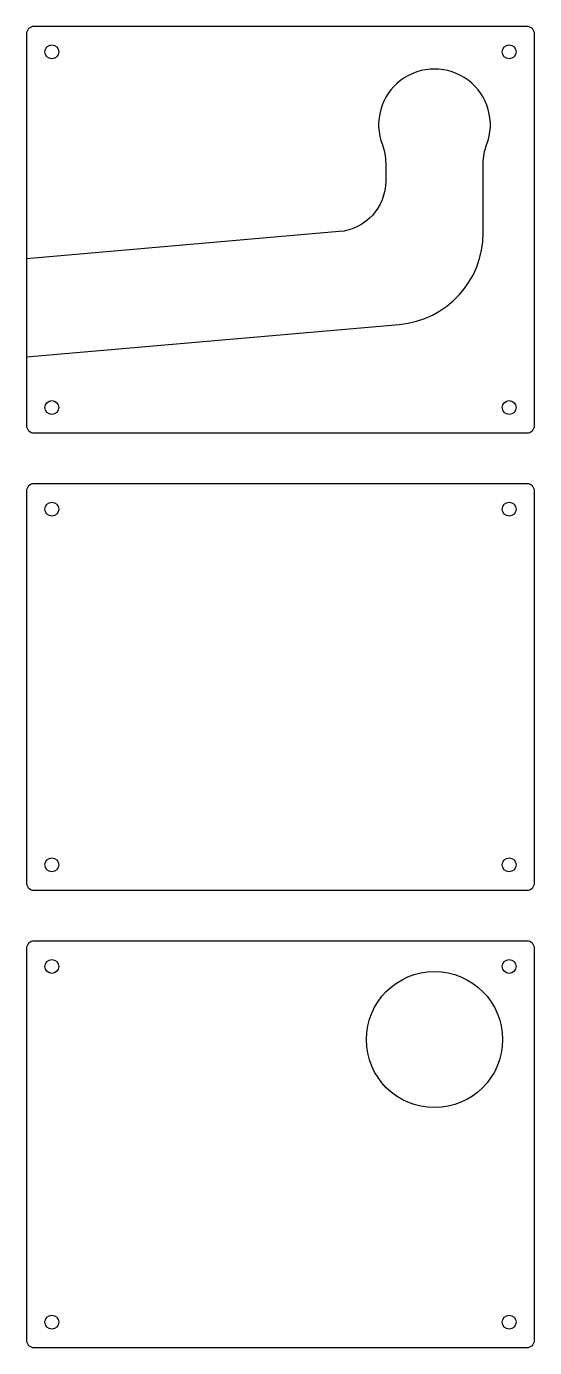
# Model space of a CAD drawing. Extents: x 0 to 100, y 0 to 260.
import ezdxf

# ---------------------------------------------------------------- set-up
doc = ezdxf.new("R2010")
doc.units = 0
for name, color, linetype in [('BACK', 192, 'CONTINUOUS'), ('FRONT', 98, 'CONTINUOUS'), ('MIDDLE', 5, 'CONTINUOUS')]:
    doc.layers.add(name, color=color, linetype=linetype)

msp = doc.modelspace()

# ---------------------------------------------------------------- linework, layer by layer
at = {"layer": 'BACK'}
msp.add_lwpolyline([(1.5, 90), (98.5, 90, 0.414214), (100, 91.5), (100, 168.5, 0.414214), (98.5, 170), (1.5, 170, 0.414214), (0, 168.5), (0, 91.5, 0.414214), (1.5, 90)], format="xyb", dxfattribs=at)
for centre in [(5, 165), (95, 165), (5, 95), (95, 95)]:
    msp.add_circle(centre, 1.35, dxfattribs=at)
at = {"layer": 'FRONT'}
msp.add_lwpolyline([(1.5, 0), (98.5, 0, 0.414214), (100, 1.5), (100, 78.5, 0.414214), (98.5, 80), (1.5, 80, 0.414214), (0, 78.5), (0, 1.5, 0.414214), (1.5, 0)], format="xyb", dxfattribs=at)
for centre, radius in [((5, 75), 1.35), ((95, 75), 1.35), ((80.3, 60.62), 13.4), ((5, 5), 1.35), ((95, 5), 1.35)]:
    msp.add_circle(centre, radius, dxfattribs=at)
at = {"layer": 'MIDDLE'}
for points in [[(1.5, 180), (98.5, 180, 0.414214), (100, 181.5), (100, 258.5, 0.414214), (98.5, 260), (1.5, 260, 0.414214), (0, 258.5), (0, 181.5, 0.414214), (1.5, 180)], [(0, 195), (73.38, 201.36, 0.389114), (89.9, 219.38), (89.9, 233.08, -0.092061), (90.57, 236.67, 1.456083), (70.04, 236.67, -0.092061), (70.7, 233.08), (70.7, 229.57, -0.389114), (61.57, 219.61), (0, 214.27)]]:
    msp.add_lwpolyline(points, format="xyb", dxfattribs=at)
for centre in [(5, 255), (95, 255), (5, 185), (95, 185)]:
    msp.add_circle(centre, 1.35, dxfattribs=at)

doc.saveas('drawing.dxf')
